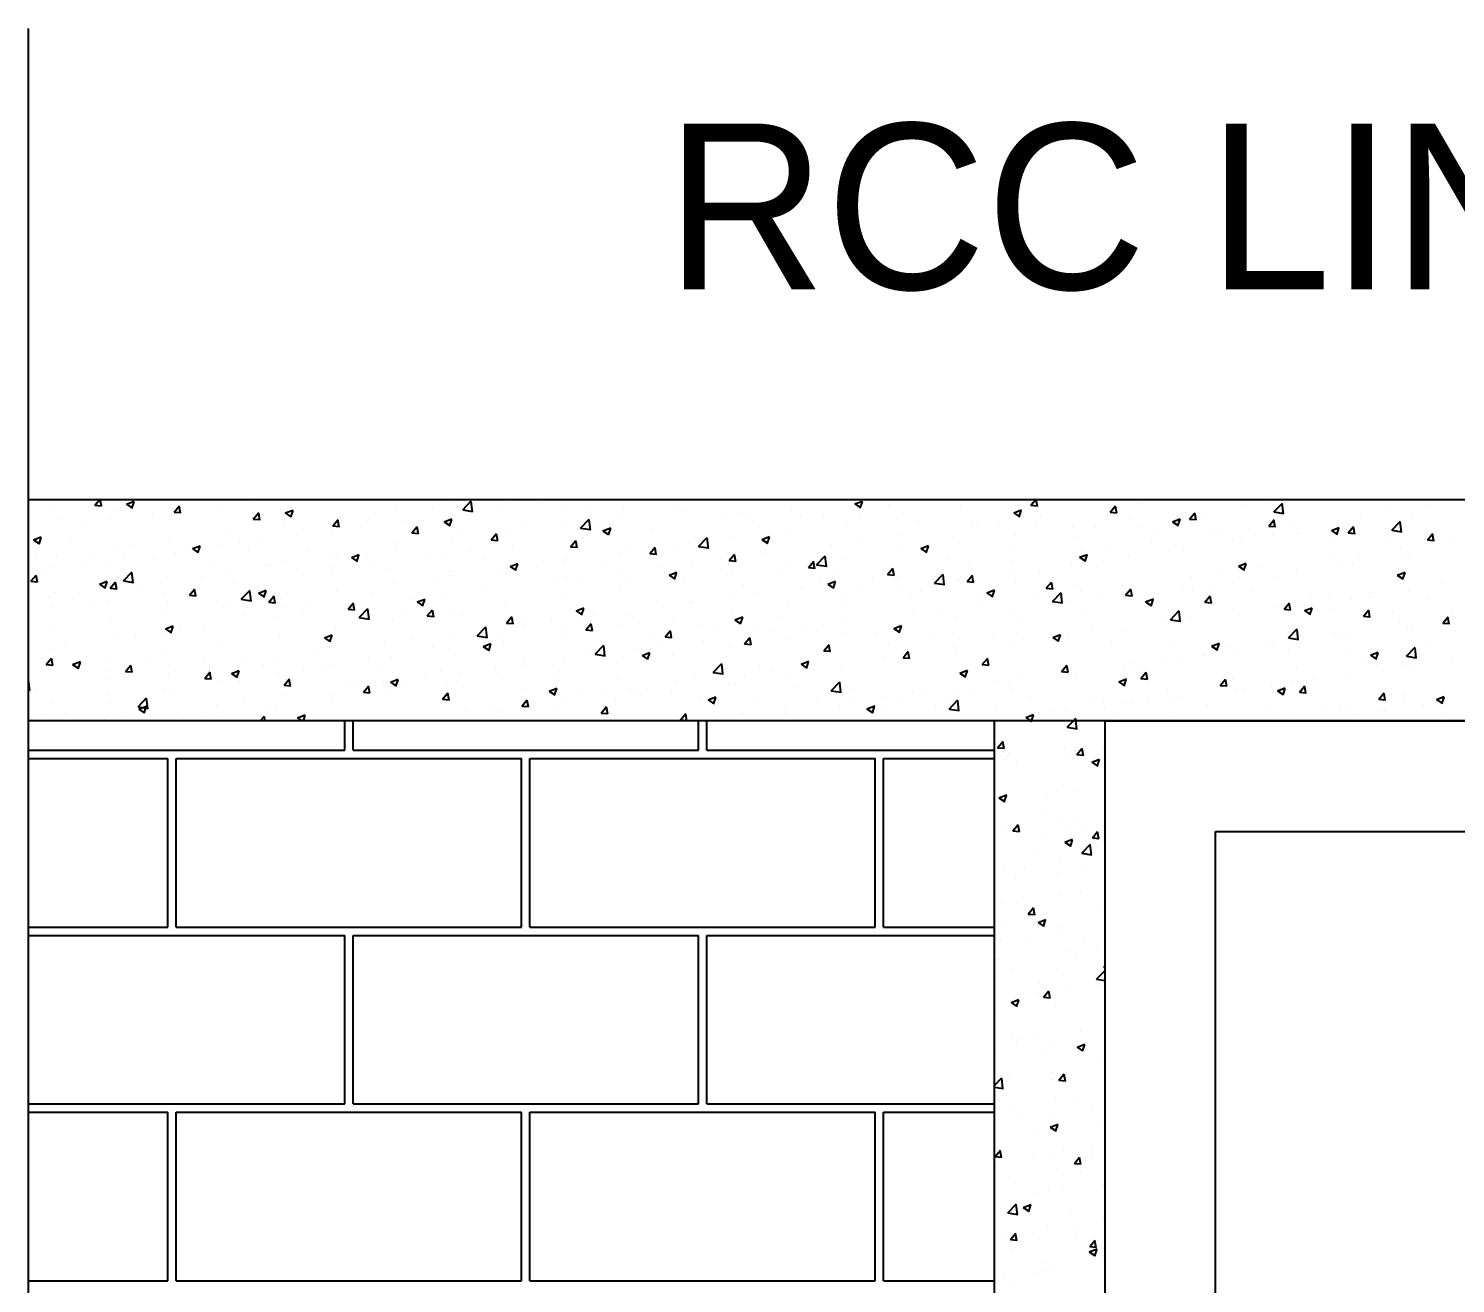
# Model space of a CAD drawing. Header units: metres. Extents: x 3396 to 3562, y 2179 to 2331.
# Drawn here: x 3517.997 to 3520.826, y 2238.369 to 2240.856 of the extents above; entities that cross this region are included whole.
import ezdxf

# ---------------------------------------------------------------- set-up
doc = ezdxf.new("R2010")
doc.units = ezdxf.units.M
doc.styles.add('Romantic', font='GOTHIC.TTF')

# ---------------------------------------------------------------- blocks, each defined once
blk = doc.blocks.new('A$C70167D43')
at = {"color": 0}
for p, q in [((-254.33, -86.4), (-254.33, 228.59)), ((75.77, 188.92), (-254.33, 188.92)), ((75.77, 170.31), (-254.33, 170.31)), ((-173.02, -6.47), (-173.02, 170.31)), ((-163.72, 2.83), (-163.72, 170.31)), ((-163.72, 170.31), (-14.85, 170.31)), ((-154.41, 12.14), (-154.41, 161.01)), ((-154.41, 161.01), (-24.15, 161.01))]:
    blk.add_line(p, q, dxfattribs=at)
at = {"color": 2}
for p, q in [((-248.75, 188.47), (-248.37, 188.92)), ((-248.2, 188.38), (-248.3, 188.92)), ((-246.09, 188.55), (-245.44, 188.8)), ((-245.64, 188.2), (-245.45, 188.76)), ((-235.68, 188.78), (-235.68, 188.78)), ((-219.14, 188.89), (-219.14, 188.89)), ((-218.57, 188.74), (-218.57, 188.74)), ((-217.79, 188.07), (-217.07, 188.83)), ((-216.97, 187.91), (-217.07, 188.79)), ((-214.17, 188.68), (-214.17, 188.68)), ((-211.15, 188.66), (-211.15, 188.66)), ((-194.84, 188.89), (-194.84, 188.89)), ((-184.79, 188.57), (-184.13, 188.82)), ((-184.79, 188.57), (-184.32, 188.26)), ((-184.33, 188.22), (-184.14, 188.78)), ((-184.26, 188.85), (-184.26, 188.85)), ((-169.96, 188.46), (-169.57, 188.92)), ((-169.41, 188.37), (-169.51, 188.92)), ((-160.92, 188.58), (-160.92, 188.58)), ((-149.78, 188.57), (-149.78, 188.57)), ((-149.51, 187.9), (-148.79, 188.65)), ((-148.69, 187.73), (-148.8, 188.62)), ((-252.47, 188.2), (-252.47, 188.2)), ((-248.75, 188.47), (-248.2, 188.42)), ((-247.08, 187.94), (-247.08, 187.94)), ((-246.09, 188.55), (-245.63, 188.24)), ((-243.89, 187.7), (-243.89, 187.7)), ((-242.38, 188.54), (-242.38, 188.54)), ((-242.08, 187.89), (-241.63, 188.42)), ((-242.08, 187.89), (-241.52, 187.84)), ((-241.53, 187.79), (-241.64, 188.38)), ((-238.01, 188.47), (-238.01, 188.47)), ((-235.41, 187.3), (-234.96, 187.84)), ((-234.86, 187.21), (-234.96, 187.79)), ((-232.72, 187.81), (-232.07, 188.06)), ((-232.72, 187.81), (-232.26, 187.5)), ((-232.26, 187.45), (-232.07, 188.01)), ((-228.18, 187.39), (-228.18, 187.39)), ((-223.35, 188.09), (-223.35, 188.09)), ((-220.29, 188.24), (-220.29, 188.24)), ((-217.79, 188.07), (-216.96, 187.95)), ((-217, 187.89), (-217, 187.89)), ((-214.67, 188.2), (-214.67, 188.2)), ((-209.21, 188.47), (-209.21, 188.47)), ((-207.21, 188.06), (-207.21, 188.06)), ((-204.37, 187.59), (-204.37, 187.59)), ((-204.24, 188.26), (-204.24, 188.26)), ((-199.67, 188.19), (-199.67, 188.19)), ((-199.27, 188.05), (-199.27, 188.05)), ((-194.31, 187.84), (-194.31, 187.84)), ((-193.66, 187.61), (-193.66, 187.61)), ((-190.14, 188.08), (-190.14, 188.08)), ((-189.34, 187.63), (-189.34, 187.63)), ((-187.38, 187.6), (-187.38, 187.6)), ((-184.37, 187.42), (-184.37, 187.42)), ((-181.95, 188.53), (-181.95, 188.53)), ((-180.65, 187.74), (-180.65, 187.74)), ((-175.87, 188.39), (-175.87, 188.39)), ((-171.41, 187.83), (-170.76, 188.08)), ((-171.41, 187.83), (-170.95, 187.52)), ((-170.96, 187.47), (-170.77, 188.03)), ((-169.96, 188.46), (-169.4, 188.42)), ((-169.12, 187.5), (-169.12, 187.5)), ((-163.28, 187.88), (-162.84, 188.42)), ((-163.28, 187.88), (-162.73, 187.83)), ((-163.25, 188.27), (-163.25, 188.27)), ((-162.74, 187.79), (-162.84, 188.37)), ((-156.97, 187.84), (-156.97, 187.84)), ((-156.61, 187.3), (-156.16, 187.83)), ((-156.06, 187.2), (-156.17, 187.79)), ((-155.21, 187.64), (-155.21, 187.64)), ((-152.14, 188.54), (-152.14, 188.54)), ((-149.51, 187.9), (-148.69, 187.77)), ((-142.24, 187.69), (-142.24, 187.69)), ((-142.12, 187.46), (-142.12, 187.46)), ((-139.91, 188), (-139.91, 188)), ((-137.94, 187.39), (-137.94, 187.39)), ((-136.7, 188.39), (-136.7, 188.39)), ((-136.38, 188.46), (-136.38, 188.46)), ((-251.85, 187.29), (-251.85, 187.29)), ((-249.74, 186.93), (-249.74, 186.93)), ((-247.41, 187.23), (-247.41, 187.23)), ((-235.41, 187.3), (-234.85, 187.26)), ((-232.88, 186.79), (-232.88, 186.79)), ((-231.15, 186.38), (-231.15, 186.38)), ((-228.73, 186.72), (-228.28, 187.26)), ((-228.73, 186.72), (-228.18, 186.67)), ((-228.73, 186.34), (-228.73, 186.34)), ((-228.18, 186.63), (-228.29, 187.21)), ((-226.4, 186.65), (-226.4, 186.65)), ((-225.72, 187.31), (-225.72, 187.31)), ((-222.88, 187.12), (-222.88, 187.12)), ((-222.06, 186.14), (-221.61, 186.67)), ((-221.51, 186.04), (-221.62, 186.63)), ((-219.35, 187.06), (-218.7, 187.31)), ((-219.35, 187.06), (-218.88, 186.75)), ((-218.89, 186.7), (-218.7, 187.27)), ((-218.06, 186.2), (-218.06, 186.2)), ((-213.98, 186.24), (-213.98, 186.24)), ((-212.64, 187.13), (-212.64, 187.13)), ((-209.15, 186.94), (-209.15, 186.94)), ((-207.86, 186.53), (-207.14, 187.29)), ((-207.86, 186.53), (-207.03, 186.41)), ((-207.04, 186.37), (-207.14, 187.25)), ((-205.98, 186.32), (-205.32, 186.57)), ((-205.98, 186.32), (-205.51, 186.01)), ((-205.52, 185.96), (-205.33, 186.52)), ((-201.86, 186.53), (-201.86, 186.53)), ((-195.99, 187.31), (-195.99, 187.31)), ((-192.8, 186.67), (-192.8, 186.67)), ((-190.18, 186.44), (-190.18, 186.44)), ((-185.48, 187.04), (-185.48, 187.04)), ((-179.41, 187.21), (-179.41, 187.21)), ((-174.98, 186.73), (-174.98, 186.73)), ((-174.44, 187), (-174.44, 187)), ((-172.65, 187.03), (-172.65, 187.03)), ((-169.47, 186.79), (-169.47, 186.79)), ((-166.45, 186.59), (-166.45, 186.59)), ((-164.5, 186.58), (-164.5, 186.58)), ((-161.67, 187.24), (-161.67, 187.24)), ((-160.63, 186.71), (-160.63, 186.71)), ((-159.54, 186.37), (-159.54, 186.37)), ((-158.04, 187.08), (-157.39, 187.33)), ((-158.04, 187.08), (-157.58, 186.77)), ((-157.59, 186.73), (-157.4, 187.29)), ((-156.61, 187.3), (-156.05, 187.25)), ((-151.64, 186.45), (-151.64, 186.45)), ((-149.94, 186.71), (-149.49, 187.25)), ((-149.94, 186.71), (-149.38, 186.66)), ((-149.39, 186.62), (-149.5, 187.2)), ((-148.11, 186.92), (-148.11, 186.92)), ((-147.55, 186.53), (-147.55, 186.53)), ((-144.67, 186.34), (-144.02, 186.59)), ((-144.67, 186.34), (-144.21, 186.03)), ((-144.21, 185.98), (-144.03, 186.54)), ((-143.26, 186.13), (-142.81, 186.66)), ((-142.71, 186.03), (-142.82, 186.62)), ((-142.78, 186.69), (-142.78, 186.69)), ((-139.58, 186.36), (-138.86, 187.11)), ((-139.58, 186.36), (-138.76, 186.23)), ((-138.76, 186.19), (-138.87, 187.08)), ((-253.91, 185.55), (-253.26, 185.8)), ((-253.91, 185.55), (-253.45, 185.24)), ((-253.45, 185.19), (-253.26, 185.76)), ((-250.76, 185.39), (-250.76, 185.39)), ((-245.79, 185.18), (-245.79, 185.18)), ((-242.49, 185.44), (-242.49, 185.44)), ((-240.82, 184.97), (-240.82, 184.97)), ((-240.54, 184.81), (-239.89, 185.06)), ((-240.08, 184.45), (-239.89, 185.01)), ((-238.13, 185.11), (-238.13, 185.11)), ((-237.66, 186.14), (-237.66, 186.14)), ((-236.57, 185.45), (-236.57, 185.45)), ((-234.61, 185.57), (-234.61, 185.57)), ((-223.49, 185.27), (-223.49, 185.27)), ((-223.46, 184.99), (-223.46, 184.99)), ((-222.06, 186.14), (-221.5, 186.09)), ((-218.68, 185.64), (-218.68, 185.64)), ((-215.38, 185.55), (-214.94, 186.09)), ((-215.38, 185.55), (-214.83, 185.5)), ((-214.84, 185.46), (-214.94, 186.04)), ((-213.59, 184.99), (-213.59, 184.99)), ((-208.71, 184.97), (-208.26, 185.5)), ((-208.71, 184.97), (-208.15, 184.92)), ((-208.16, 184.87), (-208.27, 185.46)), ((-207.72, 185.76), (-207.72, 185.76)), ((-205.39, 186.07), (-205.39, 186.07)), ((-199.79, 185.09), (-199.79, 185.09)), ((-198.23, 185.74), (-198.23, 185.74)), ((-197.93, 184.99), (-197.21, 185.75)), ((-197.93, 184.99), (-197.1, 184.87)), ((-197.11, 184.83), (-197.21, 185.71)), ((-194.96, 185.79), (-194.96, 185.79)), ((-192.6, 185.57), (-191.95, 185.82)), ((-192.6, 185.57), (-192.14, 185.26)), ((-192.15, 185.21), (-191.96, 185.78)), ((-186.71, 185.18), (-186.71, 185.18)), ((-184.38, 185.49), (-184.38, 185.49)), ((-180.85, 185.95), (-180.85, 185.95)), ((-179.23, 184.83), (-178.58, 185.08)), ((-178.78, 184.47), (-178.59, 185.03)), ((-175.98, 185.29), (-175.98, 185.29)), ((-171.28, 185.89), (-171.28, 185.89)), ((-166.06, 185.77), (-166.06, 185.77)), ((-159.84, 185.37), (-159.84, 185.37)), ((-154.57, 186.16), (-154.57, 186.16)), ((-153.97, 186.14), (-153.97, 186.14)), ((-152.98, 185.59), (-152.98, 185.59)), ((-152.25, 185.44), (-152.25, 185.44)), ((-149.6, 185.95), (-149.6, 185.95)), ((-147.47, 186.09), (-147.47, 186.09)), ((-144.64, 185.74), (-144.64, 185.74)), ((-143.26, 186.13), (-142.71, 186.08)), ((-139.67, 185.53), (-139.67, 185.53)), ((-136.59, 185.55), (-136.14, 186.08)), ((-136.59, 185.55), (-136.03, 185.5)), ((-136.04, 185.45), (-136.15, 186.03)), ((-134.7, 185.32), (-134.7, 185.32)), ((-253.76, 184.35), (-253.76, 184.35)), ((-251.97, 184.19), (-251.97, 184.19)), ((-248.79, 184.14), (-248.79, 184.14)), ((-247.19, 184.84), (-247.19, 184.84)), ((-246.33, 184.03), (-246.33, 184.03)), ((-243.83, 183.93), (-243.83, 183.93)), ((-242, 184.52), (-242, 184.52)), ((-240.54, 184.81), (-240.07, 184.49)), ((-240.46, 184.8), (-240.46, 184.8)), ((-235.85, 184.76), (-235.85, 184.76)), ((-230.89, 184.55), (-230.89, 184.55)), ((-228.92, 184.34), (-228.92, 184.34)), ((-228.29, 184.29), (-228.29, 184.29)), ((-227.16, 184.06), (-226.51, 184.31)), ((-227.16, 184.06), (-226.7, 183.75)), ((-226.71, 183.7), (-226.52, 184.27)), ((-225.92, 184.34), (-225.92, 184.34)), ((-220.95, 184.13), (-220.95, 184.13)), ((-219.45, 184.22), (-219.45, 184.22)), ((-217.12, 184.53), (-217.12, 184.53)), ((-215.99, 183.92), (-215.99, 183.92)), ((-209.26, 183.84), (-209.26, 183.84)), ((-209.08, 183.87), (-209.08, 183.87)), ((-204.49, 184.5), (-204.49, 184.5)), ((-203.66, 184.81), (-203.66, 184.81)), ((-202.04, 184.39), (-201.59, 184.92)), ((-202.04, 184.39), (-201.48, 184.34)), ((-201.49, 184.29), (-201.6, 184.87)), ((-196.11, 183.94), (-196.11, 183.94)), ((-195.36, 183.8), (-194.91, 184.34)), ((-195.36, 183.8), (-194.81, 183.75)), ((-194.81, 183.71), (-194.92, 184.29)), ((-192.58, 184.41), (-192.58, 184.41)), ((-188, 183.45), (-187.28, 184.21)), ((-187.18, 183.29), (-187.28, 184.17)), ((-185.59, 183.94), (-185.59, 183.94)), ((-180.76, 184.64), (-180.76, 184.64)), ((-179.23, 184.83), (-178.77, 184.51)), ((-176.91, 183.91), (-176.91, 183.91)), ((-171.57, 183.83), (-171.57, 183.83)), ((-171.48, 184.84), (-171.48, 184.84)), ((-165.86, 184.08), (-165.21, 184.33)), ((-165.86, 184.08), (-165.4, 183.77)), ((-165.7, 184.6), (-165.7, 184.6)), ((-165.4, 183.72), (-165.22, 184.29)), ((-163.37, 184.91), (-163.37, 184.91)), ((-161.78, 184.15), (-161.78, 184.15)), ((-158.4, 184.66), (-158.4, 184.66)), ((-157.08, 184.74), (-157.08, 184.74)), ((-144.68, 184.02), (-144.68, 184.02)), ((-142.35, 184.33), (-142.35, 184.33)), ((-138.83, 184.79), (-138.83, 184.79)), ((-138.57, 184.2), (-138.57, 184.2)), ((-138.06, 184.29), (-138.06, 184.29)), ((-254.14, 182.06), (-253.69, 182.59)), ((-252.85, 182.65), (-252.85, 182.65)), ((-252.19, 183.26), (-252.19, 183.26)), ((-249.86, 183.56), (-249.86, 183.56)), ((-247.42, 183.58), (-247.42, 183.58)), ((-246.35, 182.09), (-245.62, 182.85)), ((-245.53, 181.93), (-245.63, 182.81)), ((-238.86, 183.72), (-238.86, 183.72)), ((-237.77, 183.04), (-237.77, 183.04)), ((-234.34, 183.4), (-234.34, 183.4)), ((-233.89, 183.51), (-233.89, 183.51)), ((-232.99, 183.7), (-232.99, 183.7)), ((-231.18, 182.67), (-231.18, 182.67)), ((-228.93, 183.3), (-228.93, 183.3)), ((-228.85, 182.98), (-228.85, 182.98)), ((-225.32, 183.45), (-225.32, 183.45)), ((-223.96, 183.09), (-223.96, 183.09)), ((-218.99, 182.88), (-218.99, 182.88)), ((-214.51, 182.94), (-214.51, 182.94)), ((-214.1, 183.14), (-214.1, 183.14)), ((-214.02, 182.67), (-214.02, 182.67)), ((-213.79, 183.32), (-213.14, 183.57)), ((-213.79, 183.32), (-213.33, 183)), ((-213.34, 182.96), (-213.15, 183.52)), ((-211.02, 183.71), (-211.02, 183.71)), ((-206.05, 183.5), (-206.05, 183.5)), ((-204.31, 182.86), (-204.31, 182.86)), ((-201.09, 183.29), (-201.09, 183.29)), ((-200.42, 182.57), (-199.77, 182.82)), ((-200.42, 182.57), (-199.96, 182.26)), ((-199.97, 182.21), (-199.78, 182.78)), ((-198.44, 183.64), (-198.44, 183.64)), ((-196.12, 183.08), (-196.12, 183.08)), ((-195.07, 182.69), (-195.07, 182.69)), ((-191.15, 182.87), (-191.15, 182.87)), ((-190.29, 183.35), (-190.29, 183.35)), ((-188.69, 183.22), (-188.24, 183.75)), ((-188.69, 183.22), (-188.13, 183.17)), ((-188.14, 183.12), (-188.25, 183.71)), ((-188, 183.45), (-187.17, 183.33)), ((-186.18, 182.67), (-186.18, 182.67)), ((-182.34, 182.98), (-182.34, 182.98)), ((-182.02, 182.63), (-181.57, 183.17)), ((-182.02, 182.63), (-181.46, 182.59)), ((-181.47, 182.54), (-181.57, 183.12)), ((-178.07, 181.91), (-177.35, 182.67)), ((-177.42, 183.06), (-177.42, 183.06)), ((-177.25, 181.75), (-177.35, 182.63)), ((-175.34, 182.05), (-174.89, 182.58)), ((-175.1, 183.36), (-175.1, 183.36)), ((-171.39, 182.79), (-171.39, 182.79)), ((-169.25, 182.8), (-169.25, 182.8)), ((-166.56, 183.49), (-166.56, 183.49)), ((-163.83, 183.73), (-163.83, 183.73)), ((-154.08, 182.78), (-154.08, 182.78)), ((-152.49, 183.34), (-151.84, 183.59)), ((-152.49, 183.34), (-152.02, 183.02)), ((-152.03, 182.98), (-151.84, 183.54)), ((-150.56, 183.25), (-150.56, 183.25)), ((-147.59, 183), (-147.59, 183)), ((-144, 183.27), (-144, 183.27)), ((-142.89, 183.59), (-142.89, 183.59)), ((-139.12, 182.59), (-138.46, 182.84)), ((-139.12, 182.59), (-138.65, 182.28)), ((-138.66, 182.23), (-138.47, 182.8)), ((-254.14, 182.06), (-253.58, 182.01)), ((-253.59, 181.96), (-253.69, 182.55)), ((-248.35, 181.81), (-247.7, 182.06)), ((-248.35, 181.81), (-247.89, 181.49)), ((-247.9, 181.45), (-247.71, 182.01)), ((-247.46, 181.47), (-247.01, 182.01)), ((-247.46, 181.47), (-246.91, 181.43)), ((-247.3, 181.75), (-247.3, 181.75)), ((-246.91, 181.38), (-247.02, 181.96)), ((-246.35, 182.09), (-245.52, 181.96)), ((-245.19, 181.54), (-245.19, 181.54)), ((-242.6, 182.34), (-242.6, 182.34)), ((-240.79, 180.89), (-240.34, 181.42)), ((-240.58, 181.44), (-240.58, 181.44)), ((-240.24, 180.8), (-240.35, 181.38)), ((-239.77, 182.47), (-239.77, 182.47)), ((-237.05, 181.9), (-237.05, 181.9)), ((-223.57, 181.89), (-223.57, 181.89)), ((-219.94, 182.01), (-219.94, 182.01)), ((-218.8, 182.55), (-218.8, 182.55)), ((-210.17, 182.09), (-210.17, 182.09)), ((-209.06, 182.46), (-209.06, 182.46)), ((-207.84, 182.4), (-207.84, 182.4)), ((-204.6, 181.4), (-204.6, 181.4)), ((-204.09, 182.25), (-204.09, 182.25)), ((-199.9, 181.99), (-199.9, 181.99)), ((-199.12, 182.04), (-199.12, 182.04)), ((-194.16, 181.83), (-194.16, 181.83)), ((-189.19, 181.63), (-189.19, 181.63)), ((-189.15, 181.51), (-189.15, 181.51)), ((-187.76, 182.05), (-187.76, 182.05)), ((-187.05, 181.83), (-186.4, 182.08)), ((-187.05, 181.83), (-186.59, 181.51)), ((-186.83, 181.82), (-186.83, 181.82)), ((-186.59, 181.47), (-186.41, 182.03)), ((-184.22, 181.42), (-184.22, 181.42)), ((-183.3, 182.28), (-183.3, 182.28)), ((-181.22, 182.46), (-181.22, 182.46)), ((-180.87, 181.54), (-180.87, 181.54)), ((-178.07, 181.91), (-177.24, 181.79)), ((-176.25, 182.25), (-176.25, 182.25)), ((-176.09, 182.2), (-176.09, 182.2)), ((-175.34, 182.05), (-174.79, 182)), ((-174.79, 181.96), (-174.9, 182.54)), ((-174.68, 181.87), (-174.68, 181.87)), ((-171.28, 182.04), (-171.28, 182.04)), ((-168.67, 181.47), (-168.22, 182)), ((-168.67, 181.47), (-168.11, 181.42)), ((-168.12, 181.37), (-168.23, 181.95)), ((-166.32, 181.83), (-166.32, 181.83)), ((-162.29, 181.7), (-162.29, 181.7)), ((-161.99, 180.88), (-161.55, 181.42)), ((-161.45, 180.79), (-161.55, 181.37)), ((-161.35, 181.62), (-161.35, 181.62)), ((-157.2, 181.64), (-157.2, 181.64)), ((-156.41, 182.48), (-156.41, 182.48)), ((-156.38, 181.41), (-156.38, 181.41)), ((-154.85, 181.41), (-154.85, 181.41)), ((-152.37, 182.34), (-152.37, 182.34)), ((-149.42, 182.34), (-149.42, 182.34)), ((-135.4, 181.89), (-135.4, 181.89)), ((-252.61, 180.66), (-252.61, 180.66)), ((-252.08, 181.09), (-252.08, 181.09)), ((-250.62, 180.61), (-250.62, 180.61)), ((-248.78, 180.36), (-248.78, 180.36)), ((-247.64, 180.45), (-247.64, 180.45)), ((-242.91, 181.13), (-242.91, 181.13)), ((-242.67, 180.24), (-242.67, 180.24)), ((-240.79, 180.89), (-240.23, 180.84)), ((-236.42, 180.55), (-235.69, 181.31)), ((-236.42, 180.55), (-235.59, 180.42)), ((-235.6, 180.39), (-235.7, 181.27)), ((-234.98, 181.06), (-234.33, 181.31)), ((-234.98, 181.06), (-234.52, 180.75)), ((-234.53, 180.7), (-234.34, 181.27)), ((-234.11, 180.31), (-233.67, 180.84)), ((-234.11, 180.31), (-233.56, 180.26)), ((-233.57, 180.21), (-233.67, 180.79)), ((-233.11, 180.6), (-233.11, 180.6)), ((-228.41, 181.19), (-228.41, 181.19)), ((-227.44, 179.72), (-226.99, 180.26)), ((-226.89, 179.63), (-227, 180.21)), ((-225.36, 181.08), (-225.36, 181.08)), ((-221.9, 180.55), (-221.9, 180.55)), ((-221.61, 180.32), (-220.96, 180.57)), ((-221.61, 180.32), (-221.15, 180)), ((-221.16, 179.96), (-220.97, 180.52)), ((-219.57, 180.86), (-219.57, 180.86)), ((-216.04, 181.32), (-216.04, 181.32)), ((-209.38, 180.74), (-209.38, 180.74)), ((-198.62, 180.19), (-198.62, 180.19)), ((-198.55, 180.27), (-198.55, 180.27)), ((-195.03, 180.74), (-195.03, 180.74)), ((-193.19, 181.12), (-193.19, 181.12)), ((-190.4, 180.25), (-190.4, 180.25)), ((-185.7, 180.84), (-185.7, 180.84)), ((-180.11, 180.94), (-180.11, 180.94)), ((-179.26, 181.21), (-179.26, 181.21)), ((-174.29, 181), (-174.29, 181)), ((-174.02, 180.16), (-174.02, 180.16)), ((-173.68, 181.08), (-173.03, 181.33)), ((-173.68, 181.08), (-173.21, 180.77)), ((-173.22, 180.72), (-173.03, 181.29)), ((-169.32, 180.79), (-169.32, 180.79)), ((-168.14, 180.37), (-167.42, 181.13)), ((-168.14, 180.93), (-168.14, 180.93)), ((-168.14, 180.37), (-167.31, 180.25)), ((-167.32, 180.21), (-167.42, 181.09)), ((-166.68, 180.39), (-166.68, 180.39)), ((-165.81, 181.24), (-165.81, 181.24)), ((-164.35, 180.58), (-164.35, 180.58)), ((-161.99, 180.88), (-161.44, 180.83)), ((-161.9, 181.05), (-161.9, 181.05)), ((-160.31, 180.34), (-159.65, 180.59)), ((-160.31, 180.34), (-159.84, 180.02)), ((-160.27, 180.47), (-160.27, 180.47)), ((-159.85, 179.98), (-159.66, 180.54)), ((-159.39, 180.37), (-159.39, 180.37)), ((-155.32, 180.3), (-154.87, 180.83)), ((-155.32, 180.3), (-154.76, 180.25)), ((-154.77, 180.2), (-154.88, 180.79)), ((-151.42, 181.2), (-151.42, 181.2)), ((-148.65, 179.71), (-148.2, 180.25)), ((-148.1, 179.62), (-148.21, 180.2)), ((-147.13, 180.35), (-147.13, 180.35)), ((-146.45, 180.99), (-146.45, 180.99)), ((-144.8, 180.66), (-144.8, 180.66)), ((-143, 180.49), (-143, 180.49)), ((-141.48, 180.78), (-141.48, 180.78)), ((-141.28, 181.12), (-141.28, 181.12)), ((-138.17, 181.19), (-138.17, 181.19)), ((-136.51, 180.57), (-136.51, 180.57)), ((-252.31, 179.89), (-252.31, 179.89)), ((-242.72, 179.25), (-242.72, 179.25)), ((-237.88, 179.94), (-237.88, 179.94)), ((-237.71, 180.03), (-237.71, 180.03)), ((-236.22, 179.22), (-236.22, 179.22)), ((-233.62, 179.01), (-233.62, 179.01)), ((-232.74, 179.82), (-232.74, 179.82)), ((-231.3, 179.31), (-231.3, 179.31)), ((-230.79, 180.15), (-230.79, 180.15)), ((-227.77, 179.78), (-227.77, 179.78)), ((-227.77, 179.61), (-227.77, 179.61)), ((-227.44, 179.72), (-226.88, 179.67)), ((-226.49, 179.01), (-225.76, 179.77)), ((-226.49, 179.01), (-225.66, 178.88)), ((-225.67, 178.85), (-225.77, 179.73)), ((-222.8, 179.4), (-222.8, 179.4)), ((-220.77, 179.14), (-220.32, 179.67)), ((-220.77, 179.14), (-220.21, 179.09)), ((-220.22, 179.04), (-220.33, 179.63)), ((-218.91, 179.45), (-218.91, 179.45)), ((-217.84, 179.19), (-217.84, 179.19)), ((-214.21, 180.04), (-214.21, 180.04)), ((-214.09, 178.55), (-213.64, 179.09)), ((-213.54, 178.46), (-213.65, 179.04)), ((-212.87, 178.98), (-212.87, 178.98)), ((-208.24, 179.57), (-207.59, 179.82)), ((-208.24, 179.57), (-207.78, 179.26)), ((-207.78, 179.21), (-207.6, 179.77)), ((-206.76, 179.19), (-206.76, 179.19)), ((-204.04, 179.25), (-204.04, 179.25)), ((-200.88, 179.97), (-200.88, 179.97)), ((-195.18, 179.59), (-195.18, 179.59)), ((-194.87, 178.83), (-194.22, 179.08)), ((-194.41, 178.47), (-194.22, 179.03)), ((-190.96, 179.07), (-190.96, 179.07)), ((-185.53, 180.01), (-185.53, 180.01)), ((-179.87, 179.39), (-179.87, 179.39)), ((-177.54, 179.69), (-177.54, 179.69)), ((-176.21, 179.1), (-176.21, 179.1)), ((-171.51, 179.7), (-171.51, 179.7)), ((-165.7, 179.54), (-165.7, 179.54)), ((-158.21, 178.83), (-157.48, 179.59)), ((-157.39, 178.67), (-157.49, 179.55)), ((-156.53, 179.11), (-156.53, 179.11)), ((-154.42, 180.16), (-154.42, 180.16)), ((-153.01, 179.58), (-153.01, 179.58)), ((-152.48, 179.24), (-152.48, 179.24)), ((-149.45, 179.95), (-149.45, 179.95)), ((-148.65, 179.71), (-148.09, 179.67)), ((-147.7, 179.9), (-147.7, 179.9)), ((-146.93, 179.59), (-146.28, 179.84)), ((-146.93, 179.59), (-146.47, 179.28)), ((-146.48, 179.23), (-146.29, 179.8)), ((-144.49, 179.74), (-144.49, 179.74)), ((-141.97, 179.13), (-141.52, 179.66)), ((-141.97, 179.13), (-141.42, 179.08)), ((-141.42, 179.04), (-141.53, 179.62)), ((-139.52, 179.53), (-139.52, 179.53)), ((-135.3, 178.55), (-134.85, 179.08)), ((-134.75, 178.45), (-134.86, 179.04)), ((-134.55, 179.32), (-134.55, 179.32)), ((-252.19, 177.99), (-252.19, 177.99)), ((-247.42, 178.65), (-247.42, 178.65)), ((-243.02, 177.77), (-243.02, 177.77)), ((-242.8, 178.06), (-242.15, 178.31)), ((-242.8, 178.06), (-242.34, 177.75)), ((-242.35, 177.7), (-242.16, 178.26)), ((-241.64, 178.29), (-241.64, 178.29)), ((-239.5, 178.23), (-239.5, 178.23)), ((-228.52, 178.1), (-228.52, 178.1)), ((-223.69, 178.79), (-223.69, 178.79)), ((-216.56, 177.47), (-215.83, 178.23)), ((-215.74, 177.31), (-215.84, 178.19)), ((-214.09, 178.55), (-213.54, 178.51)), ((-212.61, 178.42), (-212.61, 178.42)), ((-210.28, 178.73), (-210.28, 178.73)), ((-209.47, 178.32), (-209.47, 178.32)), ((-207.9, 178.77), (-207.9, 178.77)), ((-207.42, 177.97), (-206.97, 178.5)), ((-207.42, 177.97), (-206.86, 177.92)), ((-206.87, 177.88), (-206.98, 178.46)), ((-204.71, 178.3), (-204.71, 178.3)), ((-202.94, 178.57), (-202.94, 178.57)), ((-200.75, 177.39), (-200.3, 177.92)), ((-200.2, 177.29), (-200.3, 177.88)), ((-200.01, 178.9), (-200.01, 178.9)), ((-197.97, 178.36), (-197.97, 178.36)), ((-196.39, 178.14), (-196.39, 178.14)), ((-194.87, 178.83), (-194.4, 178.51)), ((-193, 178.15), (-193, 178.15)), ((-191.6, 177.84), (-191.6, 177.84)), ((-189.27, 178.15), (-189.27, 178.15)), ((-188.04, 177.94), (-188.04, 177.94)), ((-185.75, 178.61), (-185.75, 178.61)), ((-181.5, 178.08), (-180.84, 178.33)), ((-181.5, 178.08), (-181.03, 177.77)), ((-181.04, 177.72), (-180.85, 178.28)), ((-180.98, 178.44), (-180.98, 178.44)), ((-171.13, 178.61), (-171.13, 178.61)), ((-164.74, 178.03), (-164.74, 178.03)), ((-162.01, 177.95), (-162.01, 177.95)), ((-158.86, 178.81), (-158.86, 178.81)), ((-158.21, 178.83), (-157.38, 178.71)), ((-157.31, 178.55), (-157.31, 178.55)), ((-148.28, 177.29), (-147.55, 178.05)), ((-147.46, 177.13), (-147.56, 178.01)), ((-138.95, 178.65), (-138.95, 178.65)), ((-138.28, 178.09), (-138.28, 178.09)), ((-137.85, 178.22), (-137.85, 178.22)), ((-135.52, 178.53), (-135.52, 178.53)), ((-135.3, 178.55), (-134.74, 178.5)), ((-251.23, 176.69), (-251.23, 176.69)), ((-247.07, 177.35), (-247.07, 177.35)), ((-245.35, 177.46), (-245.35, 177.46)), ((-238, 176.85), (-238, 176.85)), ((-233.22, 177.5), (-233.22, 177.5)), ((-229.43, 177.31), (-228.78, 177.56)), ((-229.43, 177.31), (-228.97, 177)), ((-228.97, 176.96), (-228.78, 177.52)), ((-224.34, 176.88), (-224.34, 176.88)), ((-222.01, 177.19), (-222.01, 177.19)), ((-218.49, 177.65), (-218.49, 177.65)), ((-216.56, 177.47), (-215.73, 177.34)), ((-216.06, 176.57), (-215.41, 176.82)), ((-216.06, 176.57), (-215.59, 176.26)), ((-215.6, 176.21), (-215.41, 176.77)), ((-214.89, 177.39), (-214.89, 177.39)), ((-214.32, 176.95), (-214.32, 176.95)), ((-209.49, 177.65), (-209.49, 177.65)), ((-206.63, 175.93), (-205.9, 176.69)), ((-205.81, 175.77), (-205.91, 176.65)), ((-201.81, 177.21), (-201.81, 177.21)), ((-201, 176.6), (-201, 176.6)), ((-200.75, 177.39), (-200.19, 177.34)), ((-197.48, 177.07), (-197.48, 177.07)), ((-194.07, 176.8), (-193.62, 177.34)), ((-194.07, 176.8), (-193.52, 176.75)), ((-193.52, 176.71), (-193.63, 177.29)), ((-190.52, 177.15), (-190.52, 177.15)), ((-187.4, 176.22), (-186.95, 176.75)), ((-186.85, 176.12), (-186.96, 176.71)), ((-185.82, 177.75), (-185.82, 177.75)), ((-183.07, 177.73), (-183.07, 177.73)), ((-181.98, 176.75), (-181.98, 176.75)), ((-178.1, 177.52), (-178.1, 177.52)), ((-176.55, 177.68), (-176.55, 177.68)), ((-173.13, 177.31), (-173.13, 177.31)), ((-171.62, 176.6), (-171.62, 176.6)), ((-170.59, 177.26), (-170.59, 177.26)), ((-168.26, 177.57), (-168.26, 177.57)), ((-168.17, 177.1), (-168.17, 177.1)), ((-168.12, 177.33), (-167.47, 177.58)), ((-168.12, 177.33), (-167.66, 177.02)), ((-167.67, 176.98), (-167.48, 177.54)), ((-166.79, 177.3), (-166.79, 177.3)), ((-163.2, 176.89), (-163.2, 176.89)), ((-158.23, 176.68), (-158.23, 176.68)), ((-154.75, 176.59), (-154.1, 176.84)), ((-154.75, 176.59), (-154.29, 176.28)), ((-154.3, 176.23), (-154.11, 176.79)), ((-149.81, 176.79), (-149.81, 176.79)), ((-149.58, 176.68), (-149.58, 176.68)), ((-148.28, 177.29), (-147.45, 177.17)), ((-147.81, 176.8), (-147.81, 176.8)), ((-147.25, 176.99), (-147.25, 176.99)), ((-144.38, 177.72), (-144.38, 177.72)), ((-143.73, 177.45), (-143.73, 177.45)), ((-143.11, 177.4), (-143.11, 177.4)), ((-136.72, 176.61), (-136.72, 176.61)), ((-252.84, 175.06), (-252.4, 175.59)), ((-252.49, 176.42), (-252.49, 176.42)), ((-252.3, 174.96), (-252.4, 175.55)), ((-249.45, 175.7), (-249.45, 175.7)), ((-247.53, 175.55), (-247.53, 175.55)), ((-244.48, 175.49), (-244.48, 175.49)), ((-242.83, 176.15), (-242.83, 176.15)), ((-233.74, 175.64), (-233.74, 175.64)), ((-230.22, 176.11), (-230.22, 176.11)), ((-225.75, 175.53), (-225.75, 175.53)), ((-223.8, 175.7), (-223.8, 175.7)), ((-220.32, 176.46), (-220.32, 176.46)), ((-219.02, 176.35), (-219.02, 176.35)), ((-209.21, 175.52), (-209.21, 175.52)), ((-207.24, 176.28), (-207.24, 176.28)), ((-206.63, 175.93), (-205.8, 175.8)), ((-203.33, 176.3), (-203.33, 176.3)), ((-202.69, 175.82), (-202.03, 176.07)), ((-202.69, 175.82), (-202.22, 175.51)), ((-202.23, 175.47), (-202.04, 176.03)), ((-200.13, 175.8), (-200.13, 175.8)), ((-195.29, 176.5), (-195.29, 176.5)), ((-187.41, 175.82), (-187.41, 175.82)), ((-187.4, 176.22), (-186.84, 176.17)), ((-182.32, 175.72), (-182.32, 175.72)), ((-180.72, 175.63), (-180.28, 176.17)), ((-180.72, 175.63), (-180.17, 175.59)), ((-180.18, 175.54), (-180.28, 176.12)), ((-179.99, 176.02), (-179.99, 176.02)), ((-176.47, 176.49), (-176.47, 176.49)), ((-176.32, 176), (-176.32, 176)), ((-174.05, 175.05), (-173.6, 175.59)), ((-173.5, 174.96), (-173.61, 175.54)), ((-158.98, 175.44), (-158.98, 175.44)), ((-157.42, 175.45), (-157.42, 175.45)), ((-155.46, 175.91), (-155.46, 175.91)), ((-155.23, 175.85), (-155.23, 175.85)), ((-153.27, 176.47), (-153.27, 176.47)), ((-152.59, 176.15), (-152.59, 176.15)), ((-148.3, 176.26), (-148.3, 176.26)), ((-143.33, 176.05), (-143.33, 176.05)), ((-142.15, 175.67), (-142.15, 175.67)), ((-141.38, 175.84), (-140.73, 176.09)), ((-141.38, 175.84), (-140.92, 175.53)), ((-140.92, 175.49), (-140.74, 176.05)), ((-138.37, 175.84), (-138.37, 175.84)), ((-138.35, 175.75), (-137.62, 176.51)), ((-138.35, 175.75), (-137.52, 175.63)), ((-137.53, 175.59), (-137.63, 176.47)), ((-252.84, 175.06), (-252.29, 175.01)), ((-252.46, 174.66), (-252.46, 174.66)), ((-252.31, 174.9), (-252.31, 174.9)), ((-250.62, 175.06), (-249.97, 175.31)), ((-250.62, 175.06), (-250.16, 174.75)), ((-250.16, 174.7), (-249.97, 175.26)), ((-247.49, 174.45), (-247.49, 174.45)), ((-246.17, 174.47), (-245.72, 175.01)), ((-246.17, 174.47), (-245.61, 174.43)), ((-245.62, 174.38), (-245.73, 174.96)), ((-242.52, 174.24), (-242.52, 174.24)), ((-241.95, 174.56), (-241.95, 174.56)), ((-239.52, 175.28), (-239.52, 175.28)), ((-239.5, 173.89), (-239.05, 174.43)), ((-238.95, 173.8), (-239.06, 174.38)), ((-237.25, 174.31), (-236.6, 174.56)), ((-237.25, 174.31), (-236.78, 174)), ((-236.79, 173.96), (-236.6, 174.52)), ((-236.07, 175.34), (-236.07, 175.34)), ((-234.55, 175.07), (-234.55, 175.07)), ((-233.33, 174.4), (-233.33, 174.4)), ((-231.17, 174.6), (-231.17, 174.6)), ((-229.58, 174.86), (-229.58, 174.86)), ((-228.63, 175), (-228.63, 175)), ((-224.62, 174.65), (-224.62, 174.65)), ((-219.65, 174.44), (-219.65, 174.44)), ((-218.09, 174.42), (-218.09, 174.42)), ((-215.06, 174.75), (-215.06, 174.75)), ((-214.68, 174.23), (-214.68, 174.23)), ((-212.73, 175.06), (-212.73, 175.06)), ((-212.66, 175.35), (-212.66, 175.35)), ((-209.6, 174.55), (-209.6, 174.55)), ((-204.83, 175.2), (-204.83, 175.2)), ((-196.7, 174.39), (-195.97, 175.15)), ((-196.7, 174.39), (-195.87, 174.26)), ((-195.88, 174.23), (-195.98, 175.11)), ((-194.05, 174.17), (-194.05, 174.17)), ((-192.83, 174.89), (-192.83, 174.89)), ((-191.72, 174.48), (-191.72, 174.48)), ((-189.31, 175.08), (-188.66, 175.33)), ((-189.31, 175.08), (-188.85, 174.77)), ((-188.86, 174.72), (-188.67, 175.28)), ((-188.2, 174.94), (-188.2, 174.94)), ((-185.93, 174.65), (-185.93, 174.65)), ((-181.1, 175.35), (-181.1, 175.35)), ((-175.94, 174.33), (-175.29, 174.58)), ((-175.94, 174.33), (-175.48, 174.02)), ((-175.49, 173.98), (-175.3, 174.54)), ((-174.05, 175.05), (-173.49, 175)), ((-167.38, 174.47), (-166.93, 175)), ((-167.38, 174.47), (-166.82, 174.42)), ((-167.19, 174.36), (-167.19, 174.36)), ((-166.83, 174.37), (-166.94, 174.96)), ((-166.9, 174.2), (-166.9, 174.2)), ((-162.12, 174.85), (-162.12, 174.85)), ((-161.31, 175.14), (-161.31, 175.14)), ((-160.7, 173.88), (-160.25, 174.42)), ((-160.66, 174.92), (-160.66, 174.92)), ((-160.15, 173.79), (-160.26, 174.37)), ((-147.58, 174.74), (-147.58, 174.74)), ((-143.23, 174.3), (-143.23, 174.3)), ((-140.3, 174.55), (-140.3, 174.55)), ((-138.4, 175), (-138.4, 175)), ((-137.97, 174.86), (-137.97, 174.86)), ((-134.44, 175.32), (-134.44, 175.32)), ((-254.33, 173.77), (-254.32, 173.78)), ((-254.22, 172.86), (-254.33, 173.75)), ((-253.68, 173.02), (-253.68, 173.02)), ((-247.8, 173.79), (-247.8, 173.79)), ((-245.47, 174.1), (-245.47, 174.1)), ((-242.94, 173.05), (-242.94, 173.05)), ((-239.5, 173.89), (-238.94, 173.84)), ((-238.11, 173.75), (-238.11, 173.75)), ((-237.56, 174.03), (-237.56, 174.03)), ((-236.6, 173.67), (-236.6, 173.67)), ((-232.82, 173.31), (-232.37, 173.84)), ((-232.82, 173.31), (-232.27, 173.26)), ((-232.59, 173.82), (-232.59, 173.82)), ((-232.27, 173.21), (-232.38, 173.8)), ((-227.62, 173.61), (-227.62, 173.61)), ((-226.79, 173.21), (-226.79, 173.21)), ((-226.15, 172.72), (-225.7, 173.26)), ((-225.6, 172.63), (-225.71, 173.21)), ((-224.46, 173.52), (-224.46, 173.52)), ((-223.87, 173.57), (-223.22, 173.82)), ((-223.87, 173.57), (-223.41, 173.26)), ((-223.52, 173.49), (-223.52, 173.49)), ((-223.42, 173.21), (-223.23, 173.77)), ((-222.65, 173.4), (-222.65, 173.4)), ((-220.94, 173.98), (-220.94, 173.98)), ((-219.14, 173.25), (-219.14, 173.25)), ((-217.69, 173.19), (-217.69, 173.19)), ((-214.44, 173.85), (-214.44, 173.85)), ((-212.72, 172.98), (-212.72, 172.98)), ((-210.5, 172.82), (-209.85, 173.07)), ((-210.05, 172.47), (-209.86, 173.03)), ((-209.72, 174.02), (-209.72, 174.02)), ((-204.75, 173.81), (-204.75, 173.81)), ((-203.68, 173.02), (-203.68, 173.02)), ((-199.93, 173.4), (-199.93, 173.4)), ((-199.78, 173.6), (-199.78, 173.6)), ((-198.26, 173.95), (-198.26, 173.95)), ((-195.41, 173.4), (-195.41, 173.4)), ((-194.81, 173.39), (-194.81, 173.39)), ((-190.63, 174.05), (-190.63, 174.05)), ((-189.85, 173.18), (-189.85, 173.18)), ((-186.77, 172.85), (-186.04, 173.61)), ((-185.95, 172.69), (-186.05, 173.57)), ((-184.88, 172.97), (-184.88, 172.97)), ((-173.04, 173.59), (-173.04, 173.59)), ((-171.73, 173.5), (-171.73, 173.5)), ((-171.51, 173.06), (-171.51, 173.06)), ((-170.71, 173.9), (-170.71, 173.9)), ((-166.09, 173.99), (-166.09, 173.99)), ((-162.57, 173.59), (-161.92, 173.84)), ((-162.57, 173.59), (-162.11, 173.28)), ((-162.11, 173.23), (-161.93, 173.79)), ((-160.7, 173.88), (-160.15, 173.83)), ((-154.03, 173.3), (-153.58, 173.83)), ((-154.03, 173.3), (-153.47, 173.25)), ((-153.48, 173.2), (-153.59, 173.79)), ((-153, 173.81), (-153, 173.81)), ((-152.7, 173.05), (-152.7, 173.05)), ((-152.03, 173.01), (-152.03, 173.01)), ((-149.7, 173.32), (-149.7, 173.32)), ((-149.2, 172.84), (-148.55, 173.09)), ((-148.74, 172.49), (-148.55, 173.05)), ((-147.93, 173.7), (-147.93, 173.7)), ((-147.36, 172.72), (-146.91, 173.25)), ((-146.81, 172.62), (-146.91, 173.2)), ((-146.17, 173.78), (-146.17, 173.78)), ((-254.33, 172.92), (-254.22, 172.9)), ((-252.42, 171.8), (-252.42, 171.8)), ((-247.64, 172.45), (-247.64, 172.45)), ((-247.45, 171.8), (-247.45, 171.8)), ((-245.11, 171.49), (-244.39, 172.24)), ((-244.29, 171.32), (-244.4, 172.21)), ((-242.03, 172.73), (-242.03, 172.73)), ((-236.19, 171.97), (-236.19, 171.97)), ((-232.67, 172.44), (-232.67, 172.44)), ((-228.94, 172.55), (-228.94, 172.55)), ((-228.75, 171.9), (-228.75, 171.9)), ((-226.15, 172.72), (-225.59, 172.67)), ((-223.91, 172.6), (-223.91, 172.6)), ((-219.48, 172.14), (-219.03, 172.67)), ((-219.48, 172.14), (-218.92, 172.09)), ((-218.93, 172.04), (-219.03, 172.63)), ((-212.8, 171.56), (-212.35, 172.09)), ((-212.25, 171.46), (-212.36, 172.04)), ((-211.66, 171.85), (-211.66, 171.85)), ((-210.5, 172.82), (-210.04, 172.51)), ((-209.11, 172.09), (-209.11, 172.09)), ((-207.75, 172.77), (-207.75, 172.77)), ((-205.78, 172.63), (-205.78, 172.63)), ((-204.94, 172.11), (-204.94, 172.11)), ((-203.45, 172.94), (-203.45, 172.94)), ((-202.79, 172.56), (-202.79, 172.56)), ((-200.24, 172.7), (-200.24, 172.7)), ((-197.82, 172.35), (-197.82, 172.35)), ((-197.13, 172.08), (-196.48, 172.33)), ((-197.13, 172.08), (-196.67, 171.77)), ((-196.68, 171.72), (-196.49, 172.28)), ((-192.85, 172.14), (-192.85, 172.14)), ((-187.89, 171.93), (-187.89, 171.93)), ((-186.77, 172.85), (-185.94, 172.72)), ((-184.77, 172.05), (-184.77, 172.05)), ((-182.44, 172.35), (-182.44, 172.35)), ((-181.21, 172.25), (-181.21, 172.25)), ((-179.91, 172.76), (-179.91, 172.76)), ((-178.91, 172.82), (-178.91, 172.82)), ((-176.94, 172.13), (-176.94, 172.13)), ((-176.84, 171.31), (-176.11, 172.07)), ((-176.43, 172.9), (-176.43, 172.9)), ((-176.02, 171.15), (-176.12, 172.03)), ((-174.95, 172.55), (-174.95, 172.55)), ((-169.98, 172.34), (-169.98, 172.34)), ((-165.01, 172.13), (-165.01, 172.13)), ((-163.86, 171.95), (-163.86, 171.95)), ((-162.24, 171.76), (-162.24, 171.76)), ((-161.43, 171.77), (-161.43, 171.77)), ((-160.05, 171.92), (-160.05, 171.92)), ((-158.43, 172.88), (-158.43, 172.88)), ((-157.9, 172.24), (-157.9, 172.24)), ((-157.54, 172.35), (-157.54, 172.35)), ((-149.2, 172.84), (-148.73, 172.53)), ((-147.36, 172.72), (-146.8, 172.67)), ((-140.68, 172.13), (-140.23, 172.67)), ((-140.68, 172.13), (-140.13, 172.08)), ((-140.13, 172.04), (-140.24, 172.62)), ((-138.6, 172.42), (-138.6, 172.42)), ((-138.51, 171.9), (-138.51, 171.9)), ((-135.83, 172.1), (-135.17, 172.35)), ((-135.83, 172.1), (-135.36, 171.79)), ((-135.37, 171.74), (-135.18, 172.3)), ((-252.88, 170.87), (-252.88, 170.87)), ((-251.3, 170.97), (-251.3, 170.97)), ((-246.34, 170.76), (-246.34, 170.76)), ((-245.11, 171.49), (-244.29, 171.36)), ((-245.06, 171.31), (-244.41, 171.56)), ((-245.06, 171.31), (-244.6, 171)), ((-244.61, 170.95), (-244.42, 171.52)), ((-244.4, 170.89), (-244.4, 170.89)), ((-241.37, 170.55), (-241.37, 170.55)), ((-239.8, 170.69), (-239.8, 170.69)), ((-238.52, 171.67), (-238.52, 171.67)), ((-238.22, 170.65), (-238.22, 170.65)), ((-234.83, 170.31), (-234.46, 170.7)), ((-234.43, 170.31), (-234.47, 170.67)), ((-234.37, 171.62), (-234.37, 171.62)), ((-233.45, 171.31), (-233.45, 171.31)), ((-231.69, 170.57), (-231.04, 170.82)), ((-231.69, 170.57), (-231.32, 170.31)), ((-231.2, 170.31), (-231.05, 170.77)), ((-217.51, 171.08), (-217.51, 171.08)), ((-215.18, 171.39), (-215.18, 171.39)), ((-214.55, 170.75), (-214.55, 170.75)), ((-214.54, 171.16), (-214.54, 171.16)), ((-212.8, 171.56), (-212.25, 171.51)), ((-209.72, 171.45), (-209.72, 171.45)), ((-206.13, 170.97), (-205.68, 171.51)), ((-206.13, 170.97), (-205.57, 170.92)), ((-205.58, 170.88), (-205.69, 171.46)), ((-199.45, 170.39), (-199.01, 170.92)), ((-198.91, 170.31), (-199.01, 170.88)), ((-194.17, 170.81), (-194.17, 170.81)), ((-190.74, 170.96), (-190.74, 170.96)), ((-190.64, 171.27), (-190.64, 171.27)), ((-186.04, 171.55), (-186.04, 171.55)), ((-183.76, 171.33), (-183.11, 171.58)), ((-183.76, 171.33), (-183.3, 171.02)), ((-183.3, 170.97), (-183.12, 171.54)), ((-182.92, 171.72), (-182.92, 171.72)), ((-182.36, 171.2), (-182.36, 171.2)), ((-177.95, 171.51), (-177.95, 171.51)), ((-176.84, 171.31), (-176.01, 171.18)), ((-172.98, 171.3), (-172.98, 171.3)), ((-170.39, 170.59), (-169.74, 170.84)), ((-170.39, 170.59), (-169.98, 170.31)), ((-169.9, 170.31), (-169.74, 170.79)), ((-169.63, 170.69), (-169.63, 170.69)), ((-169.28, 171.02), (-169.28, 171.02)), ((-168.02, 171.09), (-168.02, 171.09)), ((-167.01, 171.1), (-167.01, 171.1)), ((-163.76, 171.47), (-163.76, 171.47)), ((-163.05, 170.88), (-163.05, 170.88)), ((-158.08, 170.67), (-158.08, 170.67)), ((-155.08, 171.71), (-155.08, 171.71)), ((-150.11, 171.5), (-150.11, 171.5)), ((-149.45, 170.56), (-149.45, 170.56)), ((-148.04, 170.61), (-148.04, 170.61)), ((-145.14, 171.29), (-145.14, 171.29)), ((-144.02, 171.49), (-144.02, 171.49)), ((-143.34, 171.2), (-143.34, 171.2)), ((-142.75, 170.88), (-142.75, 170.88)), ((-140.42, 171.19), (-140.42, 171.19)), ((-140.18, 171.08), (-140.18, 171.08)), ((-136.89, 171.65), (-136.89, 171.65)), ((-135.21, 170.87), (-135.21, 170.87)), ((-247.92, 170.43), (-247.92, 170.43)), ((-236.4, 170.34), (-236.4, 170.34)), ((-199.45, 170.39), (-198.9, 170.34)), ((-196.5, 170.5), (-196.5, 170.5)), ((-192.35, 170.31), (-192.33, 170.34)), ((-171.85, 170.4), (-171.85, 170.4)), ((-169.98, 170.31), (-169.92, 170.28)), ((-169.93, 170.23), (-169.9, 170.31)), ((-166.91, 169.77), (-166.38, 170.31)), ((-166.91, 169.77), (-166.08, 169.64)), ((-166.38, 170.31), (-166.18, 170.53)), ((-166.17, 170.31), (-166.19, 170.49)), ((-166.09, 169.61), (-166.17, 170.31)), ((-153.12, 170.46), (-153.12, 170.46)), ((-172.76, 168.05), (-172.31, 168.59)), ((-172.21, 167.96), (-172.32, 168.54)), ((-172.76, 168.05), (-172.2, 168)), ((-172.08, 167.02), (-172.08, 167.02)), ((-171.96, 167.31), (-171.96, 167.31)), ((-171.83, 167.61), (-171.83, 167.61)), ((-167.13, 168), (-167.13, 168)), ((-166.86, 167.4), (-166.86, 167.4)), ((-166.2, 167.8), (-166.2, 167.8)), ((-166.09, 167.47), (-165.64, 168)), ((-166.09, 167.47), (-165.53, 167.42)), ((-165.73, 167.76), (-165.73, 167.76)), ((-165.54, 167.37), (-165.64, 167.96)), ((-164.83, 166.84), (-164.18, 167.09)), ((-164.38, 166.48), (-164.19, 167.05)), ((-163.88, 168.1), (-163.88, 168.1)), ((-171.15, 166.83), (-171.15, 166.83)), ((-164.83, 166.84), (-164.37, 166.53)), ((-167.24, 164.91), (-167.24, 164.91)), ((-172.65, 163.84), (-172, 164.09)), ((-172.65, 163.84), (-172.19, 163.53)), ((-172.2, 163.48), (-172.01, 164.04)), ((-172.07, 164.21), (-172.07, 164.21)), ((-168.65, 164.13), (-168.65, 164.13)), ((-166.32, 164.43), (-166.32, 164.43)), ((-168.68, 162.65), (-168.68, 162.65)), ((-166.11, 162.21), (-166.11, 162.21)), ((-172.19, 161.11), (-172.19, 161.11)), ((-171.68, 161.61), (-171.68, 161.61)), ((-171.54, 161.28), (-171.54, 161.28)), ((-171.47, 161.05), (-171.02, 161.59)), ((-171.47, 161.05), (-170.91, 161)), ((-170.92, 160.96), (-171.03, 161.54)), ((-167.35, 161.81), (-167.35, 161.81)), ((-166.71, 161.4), (-166.71, 161.4)), ((-165.25, 161.23), (-165.25, 161.23)), ((-164.79, 160.47), (-164.35, 161)), ((-164.25, 160.38), (-164.35, 160.96)), ((-171.1, 160.46), (-171.1, 160.46)), ((-168.77, 160.76), (-168.77, 160.76)), ((-167.1, 160.09), (-166.45, 160.34)), ((-167.1, 160.09), (-166.63, 159.78)), ((-166.64, 159.74), (-166.45, 160.3)), ((-165.67, 159.17), (-164.95, 159.92)), ((-164.85, 159), (-164.96, 159.89)), ((-164.79, 160.47), (-164.24, 160.42)), ((-163.88, 160.17), (-163.88, 160.17)), ((-169.31, 159.24), (-169.31, 159.24)), ((-167.47, 158.71), (-167.47, 158.71)), ((-165.67, 159.17), (-164.85, 159.04)), ((-172.3, 158.01), (-172.3, 158.01)), ((-170.53, 157.92), (-170.53, 157.92)), ((-167.69, 157.56), (-167.69, 157.56)), ((-165.56, 157.71), (-165.56, 157.71)), ((-171.22, 157.09), (-171.22, 157.09)), ((-171.18, 155.05), (-171.18, 155.05)), ((-167.58, 155.61), (-167.58, 155.61)), ((-165.76, 155.98), (-165.76, 155.98)), ((-172.41, 154.92), (-172.41, 154.92)), ((-170.18, 154.05), (-169.73, 154.59)), ((-170.18, 154.05), (-169.62, 154.01)), ((-170.14, 153.89), (-170.14, 153.89)), ((-169.63, 153.96), (-169.74, 154.54)), ((-164.27, 154.66), (-164.27, 154.66)), ((-172.34, 153.16), (-172.34, 153.16)), ((-169.36, 153.35), (-168.71, 153.6)), ((-169.36, 153.35), (-168.9, 153.03)), ((-168.91, 152.99), (-168.72, 153.55)), ((-167.37, 152.95), (-167.37, 152.95)), ((-172.53, 151.82), (-172.53, 151.82)), ((-170.38, 151.91), (-170.38, 151.91)), ((-167.69, 152.52), (-167.69, 152.52)), ((-165.41, 151.7), (-165.41, 151.7)), ((-172.59, 150.22), (-172.59, 150.22)), ((-166.71, 150.99), (-166.71, 150.99)), ((-166.14, 150.43), (-166.14, 150.43)), ((-164.38, 151.3), (-164.38, 151.3)), ((-171.57, 149.5), (-171.57, 149.5)), ((-167.81, 149.42), (-167.81, 149.42)), ((-164.44, 148.56), (-163.72, 149.31)), ((-163.81, 149.6), (-163.72, 149.63)), ((-163.81, 149.6), (-163.72, 149.54)), ((-163.72, 149.25), (-163.72, 149.28)), ((-172.64, 148.72), (-172.64, 148.72)), ((-169.22, 148.22), (-169.22, 148.22)), ((-164.44, 148.56), (-163.72, 148.45)), ((-164.26, 148.01), (-164.26, 148.01)), ((-163.91, 148.38), (-163.91, 148.38)), ((-171.63, 146.6), (-170.97, 146.85)), ((-171.63, 146.6), (-171.16, 146.29)), ((-171.17, 146.24), (-170.98, 146.8)), ((-169.34, 147.45), (-169.34, 147.45)), ((-169.16, 147.32), (-169.16, 147.32)), ((-168.89, 147.06), (-168.44, 147.59)), ((-168.89, 147.06), (-168.33, 147.01)), ((-168.34, 146.96), (-168.45, 147.54)), ((-166.83, 147.63), (-166.83, 147.63)), ((-172.75, 145.62), (-172.75, 145.62)), ((-167.92, 146.32), (-167.92, 146.32)), ((-165.78, 144.2), (-165.78, 144.2)), ((-165.76, 144.42), (-165.76, 144.42)), ((-171.61, 143.65), (-171.61, 143.65)), ((-171.21, 143.27), (-171.21, 143.27)), ((-171.03, 143.47), (-171.03, 143.47)), ((-169.28, 143.96), (-169.28, 143.96)), ((-168.03, 143.22), (-168.03, 143.22)), ((-166.07, 143.26), (-166.07, 143.26)), ((-166.07, 142.85), (-165.42, 143.1)), ((-165.62, 142.5), (-165.43, 143.06)), ((-172.87, 142.53), (-172.87, 142.53)), ((-169.07, 142.22), (-169.07, 142.22)), ((-166.07, 142.85), (-165.61, 142.54)), ((-164.11, 142.01), (-164.11, 142.01)), ((-168.2, 140.75), (-168.2, 140.75)), ((-167.6, 140.06), (-167.15, 140.59)), ((-167.05, 139.96), (-167.15, 140.55)), ((-173.02, 139.62), (-172.41, 140.25)), ((-173.02, 139.48), (-172.31, 139.37)), ((-172.98, 139.43), (-172.98, 139.43)), ((-172.32, 139.33), (-172.42, 140.22)), ((-171.73, 140.29), (-171.73, 140.29)), ((-168.15, 140.13), (-168.15, 140.13)), ((-167.6, 140.06), (-167.04, 140.01)), ((-172.89, 138.74), (-172.89, 138.74)), ((-167.92, 138.53), (-167.92, 138.53)), ((-166.17, 138.64), (-166.17, 138.64)), ((-171.59, 137.71), (-171.59, 137.71)), ((-170.65, 137.08), (-170.65, 137.08)), ((-168.26, 137.03), (-168.26, 137.03)), ((-164.78, 137.86), (-164.78, 137.86)), ((-168.34, 136.11), (-167.68, 136.36)), ((-168.34, 136.11), (-167.87, 135.79)), ((-167.88, 135.75), (-167.69, 136.31)), ((-163.94, 136.6), (-163.94, 136.6)), ((-169.36, 135.67), (-169.36, 135.67)), ((-172.98, 133.64), (-172.53, 134.18)), ((-172.98, 133.64), (-172.42, 133.59)), ((-172.43, 133.55), (-172.54, 134.13)), ((-169.73, 133.78), (-169.73, 133.78)), ((-168.37, 133.93), (-168.37, 133.93)), ((-167.22, 134.19), (-167.22, 134.19)), ((-166.3, 133.06), (-165.86, 133.59)), ((-165.76, 132.96), (-165.86, 133.55)), ((-164.89, 134.49), (-164.89, 134.49)), ((-164.76, 133.57), (-164.76, 133.57)), ((-172.74, 132.74), (-172.74, 132.74)), ((-167.77, 132.53), (-167.77, 132.53)), ((-166.3, 133.06), (-165.75, 133.01)), ((-165.81, 132.41), (-165.81, 132.41)), ((-171.24, 131.48), (-171.24, 131.48)), ((-163.82, 131.29), (-163.82, 131.29)), ((-169.67, 130.52), (-169.67, 130.52)), ((-168.49, 130.83), (-168.49, 130.83)), ((-167.34, 130.82), (-167.34, 130.82)), ((-171.9, 128.9), (-171.18, 129.65)), ((-171.9, 128.9), (-171.07, 128.77)), ((-171.58, 129.05), (-171.58, 129.05)), ((-171.08, 128.73), (-171.19, 129.61)), ((-170.6, 129.36), (-169.95, 129.61)), ((-170.6, 129.36), (-170.14, 129.05)), ((-170.14, 129), (-169.96, 129.56)), ((-166.62, 128.84), (-166.62, 128.84)), ((-168.6, 127.74), (-168.6, 127.74)), ((-166.27, 127.62), (-166.27, 127.62)), ((-163.82, 128.39), (-163.82, 128.39)), ((-172.12, 126.85), (-172.12, 126.85)), ((-171.69, 126.64), (-171.24, 127.18)), ((-171.69, 126.64), (-171.13, 126.59)), ((-171.14, 126.55), (-171.25, 127.13)), ((-169.79, 127.15), (-169.79, 127.15)), ((-166.19, 126.86), (-166.19, 126.86)), ((-165.01, 126.06), (-164.56, 126.59)), ((-164.46, 125.96), (-164.57, 126.55)), ((-171.62, 125.93), (-171.62, 125.93)), ((-165.05, 125.61), (-164.39, 125.86)), ((-165.05, 125.61), (-164.58, 125.3)), ((-165.01, 126.06), (-164.46, 126.01)), ((-164.59, 125.26), (-164.4, 125.82)), ((-163.93, 125.29), (-163.93, 125.29)), ((-169.39, 123.89), (-169.39, 123.89)), ((-168.71, 124.64), (-168.71, 124.64)), ((-168.71, 123.95), (-168.71, 123.95)), ((-168.43, 124.08), (-168.43, 124.08)), ((-163.97, 124.82), (-163.97, 124.82)), ((-172.24, 123.48), (-172.24, 123.48)), ((-171.43, 123.04), (-171.43, 123.04))]:
    blk.add_line(p, q, dxfattribs=at)
at = {"color": 4}
for p, q in [((-227.72, 167.84), (-227.72, 170.31)), ((-227.02, 167.84), (-227.02, 170.31)), ((-197.94, 167.84), (-197.94, 170.31)), ((-197.25, 167.84), (-197.25, 170.31)), ((-254.33, 167.84), (-227.72, 167.84)), ((-254.33, 167.14), (-242.61, 167.14)), ((-242.61, 152.95), (-242.61, 167.14)), ((-241.91, 152.95), (-241.91, 167.14)), ((-241.91, 167.14), (-212.83, 167.14)), ((-227.02, 167.84), (-197.94, 167.84)), ((-212.83, 152.95), (-212.83, 167.14)), ((-212.13, 152.95), (-212.13, 167.14)), ((-212.13, 167.14), (-183.06, 167.14)), ((-197.25, 167.84), (-173.02, 167.84)), ((-183.06, 152.95), (-183.06, 167.14)), ((-182.36, 152.95), (-182.36, 167.14)), ((-182.36, 167.14), (-173.02, 167.14)), ((-254.33, 152.95), (-242.61, 152.95)), ((-241.91, 152.95), (-212.83, 152.95)), ((-212.13, 152.95), (-183.06, 152.95)), ((-182.36, 152.95), (-173.02, 152.95)), ((-254.33, 152.25), (-227.72, 152.25)), ((-227.72, 138.06), (-227.72, 152.25)), ((-227.02, 152.25), (-197.94, 152.25)), ((-227.02, 138.06), (-227.02, 152.25)), ((-197.94, 138.06), (-197.94, 152.25)), ((-197.25, 152.25), (-173.02, 152.25)), ((-197.25, 138.06), (-197.25, 152.25)), ((-254.33, 138.06), (-227.72, 138.06)), ((-254.33, 137.36), (-242.61, 137.36)), ((-242.61, 123.18), (-242.61, 137.36)), ((-241.91, 137.36), (-212.83, 137.36)), ((-241.91, 123.18), (-241.91, 137.36)), ((-227.02, 138.06), (-197.94, 138.06)), ((-212.83, 123.18), (-212.83, 137.36)), ((-212.13, 137.36), (-183.06, 137.36)), ((-212.13, 123.18), (-212.13, 137.36)), ((-197.25, 138.06), (-173.02, 138.06)), ((-183.06, 123.18), (-183.06, 137.36)), ((-182.36, 137.36), (-173.02, 137.36)), ((-182.36, 123.18), (-182.36, 137.36)), ((-254.33, 123.18), (-242.61, 123.18)), ((-241.91, 123.18), (-212.83, 123.18)), ((-212.13, 123.18), (-183.06, 123.18)), ((-182.36, 123.18), (-173.02, 123.18))]:
    blk.add_line(p, q, dxfattribs=at)
at = {"color": 0, "style": 'Romantic'}
blk.add_text('RCC LINTEL BAND', height=13.9568, dxfattribs=at).set_placement((-200.7, 206.64))

msp = doc.modelspace()

# ---------------------------------------------------------------- block references
at = {"color": 4, "xscale": 0.0235484873523179, "yscale": 0.0235484873523179, "zscale": 0.0235484873523179}
msp.add_blockref('A$C70167D43', (3523.98634, 2235.47329), dxfattribs=at)

doc.saveas('drawing.dxf')
